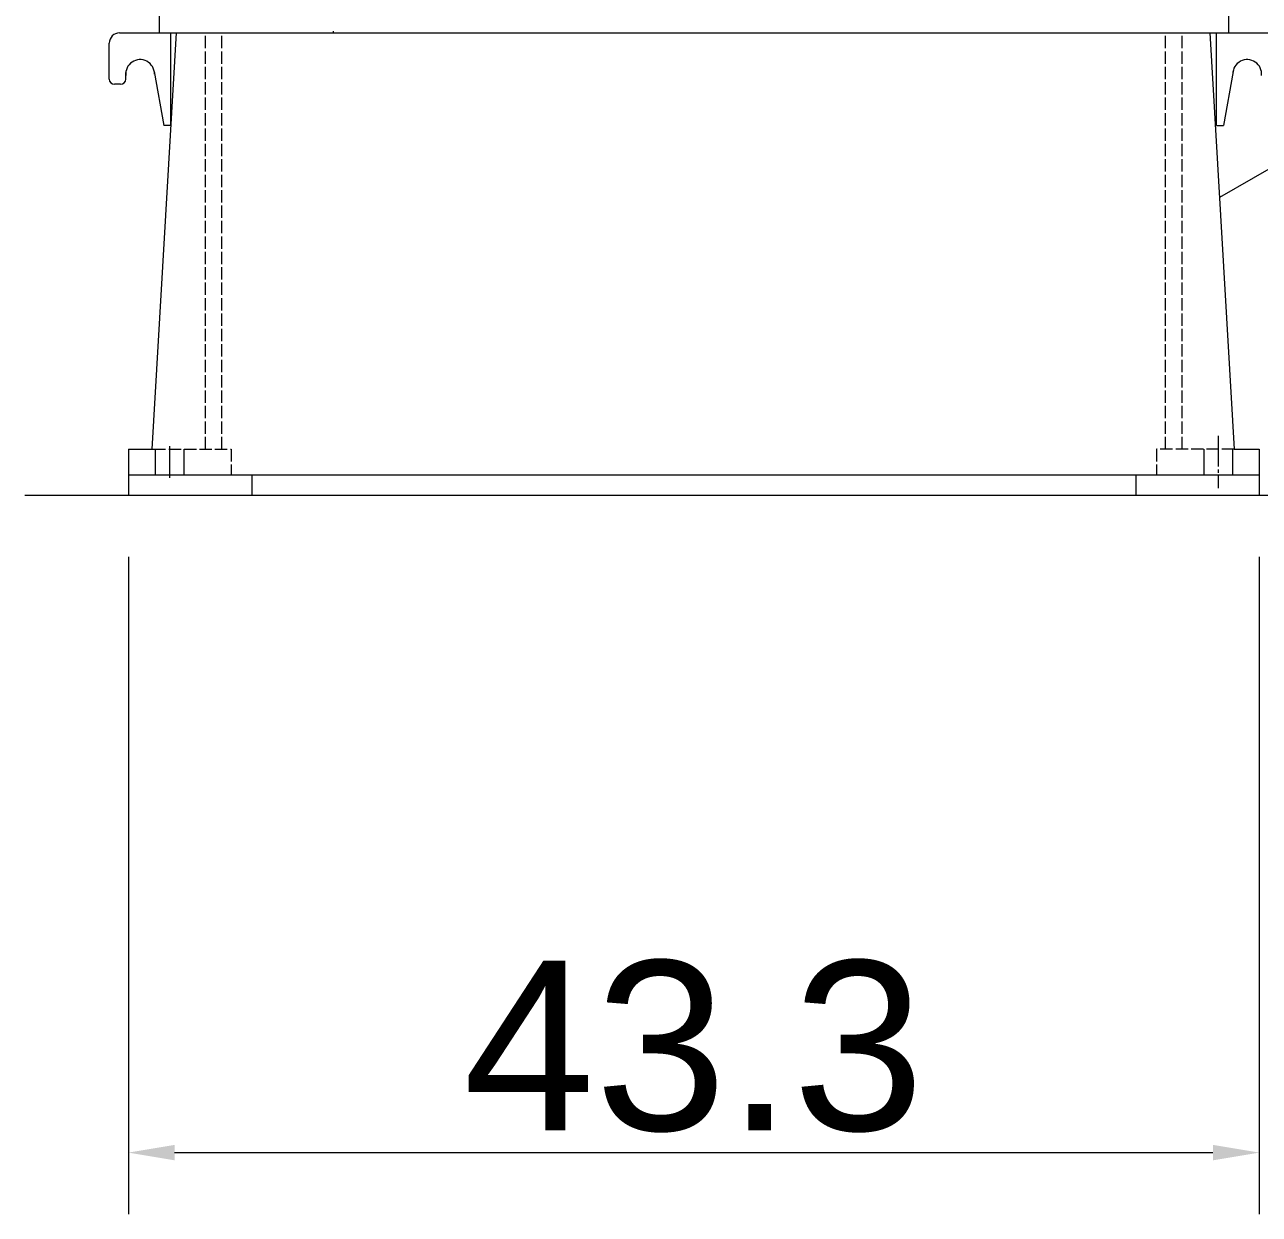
# Model space of a CAD drawing. Header units: inches. Extents: x 0 to 26418, y 0 to 20128.
# Drawn here: x 5761 to 6962, y 2636 to 3793 of the extents above; entities that cross this region are included whole.
import ezdxf

# ---------------------------------------------------------------- set-up
doc = ezdxf.new("R2010")
doc.units = ezdxf.units.IN
doc.header["$MEASUREMENT"] = 0
for name, pattern in [('ACAD_ISO02W100', [15, 12, -3]), ('CENTER', [50.8, 31.75, -6.35, 6.35, -6.35]), ('EB_DASHDOT', [39, 30, -3, 3, -3])]:
    doc.linetypes.add(name, pattern=pattern)
doc.layers.get('Defpoints').update_dxf_attribs({"lineweight": 5})
for name, color, linetype, lineweight in [('CAXA0', 7, 'Continuous', 5), ('CAXA1', 5, 'CENTER', 5), ('CAXA中心线层', 5, 'CENTER', 5)]:
    doc.layers.add(name, color=color, linetype=linetype, lineweight=lineweight)
doc.styles.add('Roman', font='arial.ttf')
doc.styles.get("Standard").update_dxf_attribs({"font": 'arial.ttf'})
doc.dimstyles.new('ISO-25', dxfattribs={"dimscale": 30, "dimtxt": 1.5, "dimasz": 1.5, "dimexe": 2, "dimexo": 2, "dimtad": 1, "dimtih": 1, "dimtoh": 1, "dimdec": 1, "dimlfac": 0.03937, "dimdsep": 46, "dimtxsty": 'Standard', "dimcen": 2.5, "dimclrd": 7, "dimclre": 7, "dimclrt": 7, "dimadec": 0, "dimazin": 0, "dimtfac": 1, "dimtdec": 1, "dimtmove": 0, "dimatfit": 3, "dimfxl": 1, "dimlwd": 5, "dimlwe": 5, "dimarcsym": 0})

# ---------------------------------------------------------------- blocks, each defined once
blk = doc.blocks.new('*D33')
at = {"color": 7, "linetype": 'Continuous', "lineweight": 5, "transparency": 16777216}
for p, q in [((5862.1, 3275.4), (5862.1, 2635.9)), ((6962.1, 3275.4), (6962.1, 2635.9)), ((5907.1, 2695.9), (6917.1, 2695.9))]:
    blk.add_line(p, q, dxfattribs=at)
at = {"color": 7, "transparency": 16777216}
for points in [[(5907.1, 2703.4), (5907.1, 2688.4), (5862.1, 2695.9)], [(6917.1, 2703.4), (6917.1, 2688.4), (6962.1, 2695.9)]]:
    blk.add_solid(points, dxfattribs=at)
at = {"layer": 'Defpoints', "color": 0, "transparency": 16777216}
for p in [(5862.1, 3335.4), (6962.1, 3335.4), (6962.1, 2695.9)]:
    blk.add_point(p, dxfattribs=at)
at = {"color": 7, "lineweight": 5, "transparency": 16777216, "insert": (6412.1, 2798.9), "char_height": 165, "attachment_point": 5, "style": 'Roman'}
blk.add_mtext('43.3', dxfattribs=at)

msp = doc.modelspace()

# ---------------------------------------------------------------- linework, layer by layer
at = {"color": 7, "linetype": 'ACAD_ISO02W100', "lineweight": 5}
for p, q in [((5937.07, 3380.35), (5937.07, 3785.35)), ((5953.07, 3380.35), (5953.07, 3785.35)), ((6871.07, 3380.35), (6871.07, 3785.35)), ((6887.07, 3380.35), (6887.07, 3785.35)), ((5886.28, 3380.35), (5962.07, 3380.35)), ((5962.07, 3380.35), (5962.07, 3355.35)), ((6862.07, 3380.35), (6862.07, 3355.35)), ((6937.86, 3380.35), (6862.07, 3380.35))]:
    msp.add_line(p, q, dxfattribs=at)
at = {"color": 7, "lineweight": 5}
for p, q in [((7182.53, 3774.56), (6923.53, 3625.03)), ((5862.07, 3355.35), (5862.07, 3335.35)), ((5982.07, 3355.35), (5982.07, 3335.35)), ((6842.07, 3355.35), (6842.07, 3335.35)), ((6962.07, 3355.35), (6962.07, 3335.35))]:
    msp.add_line(p, q, dxfattribs=at)
at = {"layer": 'CAXA0', "color": 7, "lineweight": 5}
for p, q in [((5892.07, 3810.35), (5892.07, 3785.35)), ((6932.07, 3810.35), (6932.07, 3785.35)), ((5853.48, 3785.32), (6932.07, 3785.35)), ((5908.5, 3785.35), (5884.78, 3380.35)), ((5903.48, 3695.32), (5903.48, 3785.32)), ((6914.14, 3785.35), (6937.86, 3380.35)), ((6920.39, 3695.32), (6920.39, 3785.32)), ((6927.67, 3785.35), (6970.39, 3785.35)), ((5843.48, 3740.32), (5843.48, 3775.32)), ((5887.26, 3747.75), (5896.51, 3695.32)), ((6936.6, 3747.75), (6927.36, 3695.32)), ((5854.56, 3735.32), (5848.48, 3735.32)), ((5859.56, 3740.32), (5859.56, 3746.83)), ((5903.48, 3695.32), (5896.51, 3695.32)), ((6920.39, 3695.32), (6927.36, 3695.32)), ((5862.07, 3380.35), (5886.28, 3380.35)), ((5862.07, 3380.35), (5862.07, 3355.35)), ((6937.86, 3380.35), (6962.07, 3380.35)), ((6962.07, 3380.35), (6962.07, 3355.35)), ((5862.07, 3355.35), (6962.07, 3355.35))]:
    msp.add_line(p, q, dxfattribs=at)
at = {"layer": 'CAXA0', "color": 7, "linetype": 'Continuous', "lineweight": 5}
msp.add_line((7081.18, 3335.35), (5761.23, 3335.35), dxfattribs=at)
at = {"layer": 'CAXA0', "color": 7, "lineweight": 5}
for centre, radius, start, end in [((5853.48, 3775.32), 10, 90, 180), ((5873.48, 3745.32), 14, 0, 186.18844), ((6950.39, 3745.32), 14, 353.81156, 180), ((5848.48, 3740.32), 5, 180, 270), ((5854.56, 3740.32), 5, 270, 0)]:
    msp.add_arc(centre, radius, start, end, dxfattribs=at)
at = {"layer": 'CAXA1', "linetype": 'CENTER', "lineweight": 5, "ltscale": 3}
msp.add_line((6061.17, 4053.75), (6061.17, 3785.35), dxfattribs=at)
at = {"layer": 'CAXA中心线层', "linetype": 'EB_DASHDOT', "lineweight": 5}
msp.add_line((6922.07, 3393.37), (6922.07, 3342.45), dxfattribs=at)
at = {"layer": 'CAXA中心线层', "color": 0, "lineweight": 5}
for p, q in [((5888.07, 3380.35), (5888.07, 3355.35)), ((5916.07, 3380.35), (5916.07, 3355.35)), ((6908.07, 3380.35), (6908.07, 3355.35)), ((6936.07, 3380.35), (6936.07, 3355.35))]:
    msp.add_line(p, q, dxfattribs=at)
at = {"layer": 'CAXA中心线层', "lineweight": 5}
msp.add_line((5902.07, 3383.35), (5902.07, 3352.35), dxfattribs=at)

# ---------------------------------------------------------------- dimensions: what is measured, and where the dimension line sits
at = {"color": 7, "lineweight": 5}
dim = msp.add_linear_dim(base=(6962.07, 2695.87), p1=(5862.07, 3335.35), p2=(6962.07, 3335.35), dimstyle='ISO-25', override={"dimtxt": 5.5, "dimpost": '\\X', "dimtxsty": 'Roman', "dimtmove": 1}, dxfattribs=at)
dim.commit()
dim.dimension.update_dxf_attribs({"geometry": '*D33', "text_midpoint": (6412.07, 2798.92)})

doc.saveas('drawing.dxf')
